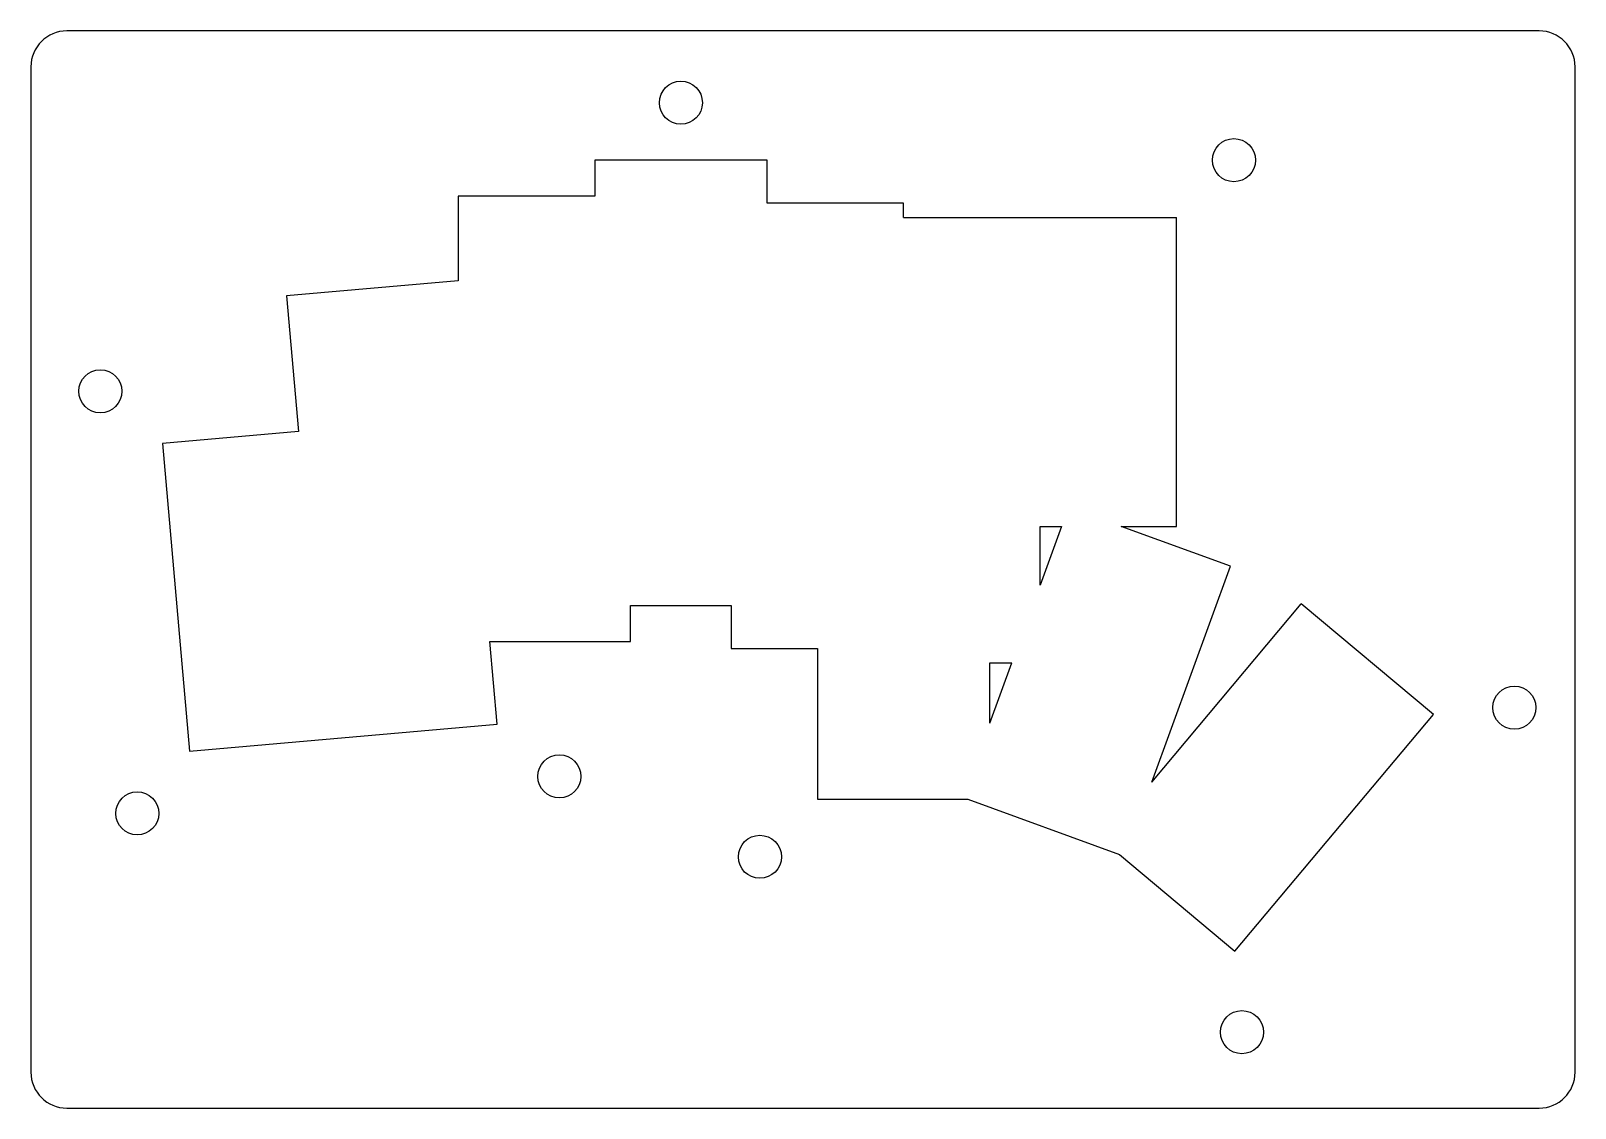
# Model space of a CAD drawing. Header units: millimetres. Extents: x -33 to 182, y -63 to 87.
import ezdxf

# ---------------------------------------------------------------- set-up
doc = ezdxf.new("R2010")
doc.units = ezdxf.units.MM

msp = doc.modelspace()

# ---------------------------------------------------------------- linework, layer by layer
for p, q in [((177.01, 87.29), (-27.99, 87.29)), ((-32.99, 82.29), (-32.99, -57.71)), ((182.01, -57.71), (182.01, 82.29)), ((69.51, 69.29), (45.51, 69.29)), ((45.51, 69.29), (45.51, 64.29)), ((69.51, 63.29), (69.51, 69.29)), ((45.51, 64.29), (26.51, 64.29)), ((26.51, 64.29), (26.51, 52.51)), ((88.51, 63.29), (69.51, 63.29)), ((88.51, 61.29), (88.51, 63.29)), ((88.51, 61.29), (126.51, 61.29)), ((126.51, 18.29), (126.51, 61.29)), ((26.51, 52.51), (2.62, 50.42)), ((2.62, 50.42), (4.27, 31.49)), ((4.27, 31.49), (-14.66, 29.84)), ((-14.66, 29.84), (-10.91, -13)), ((107.51, 10.12), (107.51, 18.29)), ((107.51, 18.29), (110.48, 18.29)), ((110.48, 18.29), (107.51, 10.12)), ((118.8, 18.29), (126.51, 18.29)), ((134.01, 12.76), (118.8, 18.29)), ((123.06, -17.32), (134.01, 12.76)), ((50.51, 2.29), (50.51, 7.29)), ((50.51, 7.29), (64.51, 7.29)), ((64.51, 7.29), (64.51, 1.29)), ((123.06, -17.32), (143.89, 7.5)), ((162.28, -7.92), (143.89, 7.5)), ((31.93, -9.25), (30.92, 2.29)), ((30.92, 2.29), (50.51, 2.29)), ((64.51, 1.29), (76.51, 1.29)), ((76.51, 1.29), (76.51, -19.71)), ((100.51, -0.71), (103.57, -0.71)), ((100.51, -9.11), (100.51, -0.71)), ((100.51, -9.11), (103.57, -0.71)), ((134.64, -40.86), (162.28, -7.92)), ((-10.91, -13), (31.93, -9.25)), ((76.51, -19.71), (97.48, -19.71)), ((97.48, -19.71), (118.57, -27.38)), ((118.57, -27.38), (134.64, -40.86)), ((-27.99, -62.71), (177.01, -62.71))]:
    msp.add_line(p, q)
for centre in [(57.51, 77.29), (134.51, 69.29), (-23.32, 37.11), (173.55, -6.94), (40.59, -16.52), (-18.18, -21.67), (68.51, -27.71), (135.62, -52.13)]:
    msp.add_circle(centre, 3)
for centre, start, end in [((-27.99, 82.29), 90, 180), ((177.01, 82.29), 0, 90), ((-27.99, -57.71), 180, 270), ((177.01, -57.71), 270, 360)]:
    msp.add_arc(centre, 5, start, end)

doc.saveas('drawing.dxf')
